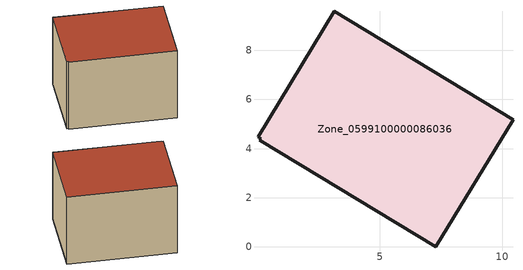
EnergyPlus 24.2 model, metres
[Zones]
Zone_0599100000086036
 floor ground (C_G): 7.29,0 0.12,4.34 0.15,4.41 0.04,4.47 3.14,9.59 10.43,5.18 z0
 wall outside (C_F): 7.29,0 10.43,5.18 3.14,9.59 0.04,4.47 0.15,4.41 0.12,4.34 7.29,0 z0:6.21
 roof outside (C_R): 0.12,4.34 7.29,0 10.43,5.18 3.14,9.59 0.04,4.47 0.15,4.41 z6.21
[BUILDING]
Pand.0599100000086036: North Axis=0; Terrain=City; Loads Convergence Tolerance Value=0.04; Temperature Convergence Tolerance Value=0.4; Solar Distribution=FullExterior; Maximum Number of Warmup Days=25; Minimum Number of Warmup Days=1
[Site:Location]
Rotterdam.The.Hague.AP_ZH_NLD Design_Conditions: Latitude=51.96; Longitude=4.45; Time Zone=1; Elevation=-4.5
[SITE:GROUNDTEMPERATURE:BUILDINGSURFACE]
18, 18, 18, 18, 18, 18, 18, 18, 18, 18, 18, 18
[MATERIAL] Thermal Absorptance=0.9; Solar Absorptance=0.7; Visible Absorptance=0.7
Name | Roughness | Thickness | Conductivity | Density | Specific Heat
G.TC.1946-1964 | MediumSmooth | 0.15 | 1 | 540 | 1210
F.TC.1946-1964 | Rough | 0.3 | 0.857143 | 1920 | 840
R.TC.1946-1964 | MediumRough | 0.2 | 0.235294 | 1500 | 1000
[CONSTRUCTION]
C_G: G.TC.1946-1964
C_F: F.TC.1946-1964
C_R: R.TC.1946-1964
[ZONE]
Zone_0599100000086036: Type=1; Multiplier=1; Ceiling Height=Autocalculate; Volume=Autocalculate; Floor Area=autocalculate; Part of Total Floor Area=Yes
[ZONEINFILTRATION:DESIGNFLOWRATE]
Infil_Zone_0599100000086036: Zone or ZoneList or Space or SpaceList=Zone_0599100000086036; Schedule=AlwaysOn; Design Flow Rate Calculation Method=Flow/Area; Flow Rate per Floor Area=0.003; Constant Term Coefficient=1; Temperature Term Coefficient=0; Velocity Term Coefficient=0; Velocity Squared Term Coefficient=0
[HVACTEMPLATE:ZONE:IDEALLOADSAIRSYSTEM]
Zone_0599100000086036: Maximum Heating Supply Air Temperature=50; Minimum Cooling Supply Air Temperature=13; Maximum Heating Supply Air Humidity Ratio=0.0156; Minimum Cooling Supply Air Humidity Ratio=0.0077; Heating Limit=NoLimit; Cooling Limit=NoLimit; Dehumidification Control Type=ConstantSensibleHeatRatio; Cooling Sensible Heat Ratio=0.7; Dehumidification Setpoint=60; Humidification Control Type=None; Humidification Setpoint=30; Outdoor Air Method=None; Outdoor Air Flow Rate per Person=0.00944; Outdoor Air Flow Rate per Zone Floor Area=0; Outdoor Air Flow Rate per Zone=0; Demand Controlled Ventilation Type=None; Outdoor Air Economizer Type=NoEconomizer; Heat Recovery Type=None; Sensible Heat Recovery Effectiveness=0.7; Latent Heat Recovery Effectiveness=0.65
[ZONECONTROL:THERMOSTAT]
ThermostatControl_Zone_0599100000086036: Zone or ZoneList=Zone_0599100000086036; Control Type Schedule=DualSetpointControlType; Control 1=Thermostat_Zone_0599100000086036; Temperature Difference Between Cutout And Setpoint=0
[THERMOSTATSETPOINT:DUALSETPOINT]
Thermostat_Zone_0599100000086036: Heating Setpoint Temperature Schedule=HeatingSetpoint_Zone_0599100000086036; Cooling Setpoint Temperature Schedule=CoolingSetpoint_Zone_0599100000086036
[SCHEDULE:COMPACT]
HeatingSetpoint_Zone_0599100000086036: Through: 12/31, For: AllDays, Until: 24:00, 21
CoolingSetpoint_Zone_0599100000086036: Through: 12/31, For: AllDays, Until: 24:00, 24
DualSetpointControlType: Through: 12/31, For: AllDays, Until: 24:00, 4
AlwaysOn: Through: 12/31, For: AllDays, Until: 24:00, 1
